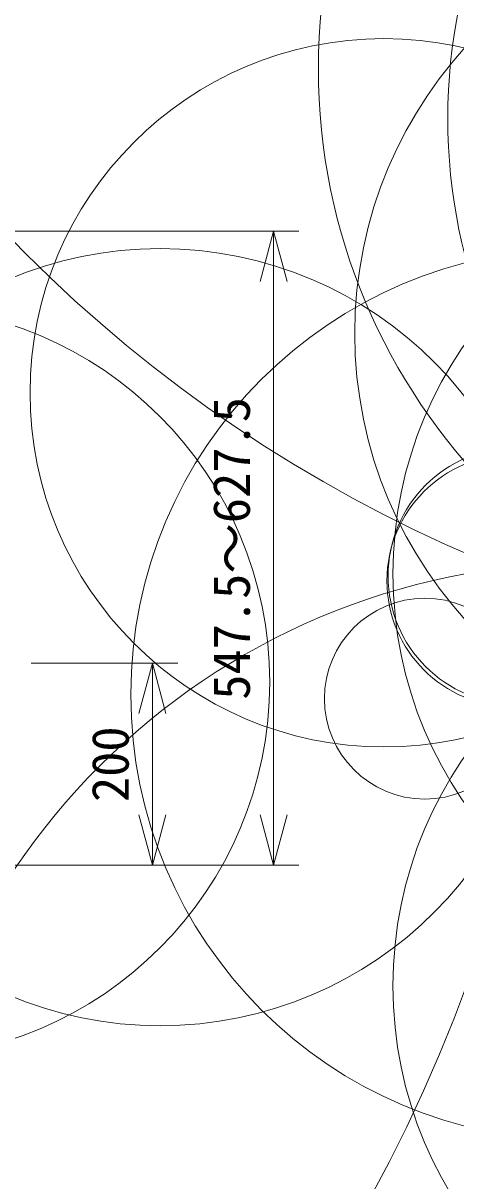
# Model space of a CAD drawing. Units: millimetres, scale not verified. Extents: x -578 to 632, y -291 to 326.
# Drawn here: x -10.9 to 10.5, y -5.5 to 51.8 of the extents above; entities that cross this region are included whole.
import ezdxf
from ezdxf.enums import TextEntityAlignment as Align

# ---------------------------------------------------------------- set-up
doc = ezdxf.new("R2010")
doc.units = ezdxf.units.MM
doc.header["$LTSCALE"] = 0.125
for name, color, linetype, lineweight in [('0-0_0', 7, 'Continuous', 20), ('0-5_SUNPO', 7, 'Continuous', 20), ('0-6_GAIKEI', 1, 'Continuous', 18)]:
    doc.layers.add(name, color=color, linetype=linetype, lineweight=lineweight)
doc.styles.add('ＭＳ ゴシック', font='')
doc.styles.get('ＭＳ ゴシック').set_extended_font_data('MS Gothic')

# ---------------------------------------------------------------- blocks, each defined once
blk = doc.blocks.new('_Open30')
at = {"layer": '0-0_0'}
blk.add_line((0, 0), (-1, 0), dxfattribs=at)
blk.add_lwpolyline([(-1, 0.26795), (0, 0), (-1, -0.26795)], dxfattribs=at)
blk = doc.blocks.new('D1')
at = {"layer": '0-5_SUNPO'}
for p, q in [((54.0229, 333.656), (61.2729, 333.656)), ((60.0229, 326.156), (60.0229, 331.156)), ((54.0229, 323.656), (61.2729, 323.656))]:
    blk.add_line(p, q, dxfattribs=at)
at = {"layer": '0-5_SUNPO', "xscale": 2.5, "yscale": 2.5}
for p, rotation in [((60.0229, 333.656), 90), ((60.0229, 323.656), 270)]:
    blk.add_blockref('_Open30', p, dxfattribs=dict(at, rotation=rotation))
at = {"layer": '0-5_SUNPO', "style": 'ＭＳ ゴシック'}
blk.add_text('200', height=1.833, rotation=90, dxfattribs=at).set_placement((59.3979, 326.781), align=Align.BOTTOM_LEFT)
blk = doc.blocks.new('D4')
at = {"layer": '0-5_SUNPO'}
for p, q in [((50.8166, 355.031), (67.2729, 355.031)), ((66.0229, 326.156), (66.0229, 352.531)), ((52.6568, 323.656), (67.2729, 323.656))]:
    blk.add_line(p, q, dxfattribs=at)
at = {"layer": '0-5_SUNPO', "xscale": 2.5, "yscale": 2.5}
for p, rotation in [((66.0229, 355.031), 90), ((66.0229, 323.656), 270)]:
    blk.add_blockref('_Open30', p, dxfattribs=dict(at, rotation=rotation))
at = {"layer": '0-5_SUNPO', "style": 'ＭＳ ゴシック'}
blk.add_text('547.5～627.5', height=1.833, rotation=90, dxfattribs=at).set_placement((65.3979, 331.8435), align=Align.BOTTOM_LEFT)

msp = doc.modelspace()

# ---------------------------------------------------------------- linework, layer by layer
at = {"layer": '0-6_GAIKEI'}
for centre, radius in [((-269.8764, 17.8428), 308.4259), ((-258.8361, 17.8425), 297.4007), ((38.9812, 90.1587), 70.3409), ((-95.8263, 18.1263), 134.3757), ((-64.7268, 32.2587), 80.8031), ((33.4818, 49.5899), 29.7469), ((37.4007, 47.1103), 27.2605), ((0.0757, 18.4534), 38.4881), ((-4.1041, 21.4438), 19.2233), ((16.5006, 18.603), 22.0478), ((-17.2781, 19.2167), 18.6068), ((13.5359, 24.4758), 6.349), ((9.0057, 18.4029), 4.9683)]:
    msp.add_circle(centre, radius, dxfattribs=at)
at = {"layer": '0-6_GAIKEI', "color": 7}
for centre, radius in [((26.598, 36.4675), 21.0597), ((6.9829, 33.5349), 17.5187), ((27.3302, 24.5814), 19.9032), ((13.3679, 24.2338), 6.2369), ((17.159, -9.1556), 34.2828), ((27.3302, 4.1928), 19.9032)]:
    msp.add_circle(centre, radius, dxfattribs=at)

# ---------------------------------------------------------------- block references
at = {"layer": '0-5_SUNPO'}
for name in ['D4', 'D1']:
    msp.add_blockref(name, (-64.5005, -313.4939), dxfattribs=at)

doc.saveas('drawing.dxf')
